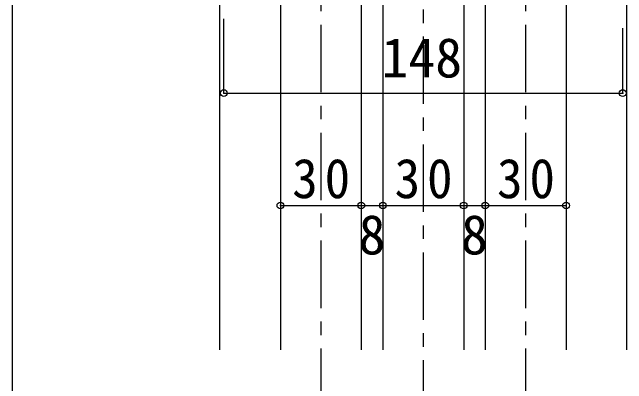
# Model space of a CAD drawing. Units: millimetres at full size, sheet at 1:5. Extents: x -973 to 977, y -718 to 696.
# Drawn here: x -847.5 to -619.5, y -256.2 to -118.5 of the extents above; entities that cross this region are included whole.
import ezdxf
from ezdxf.enums import TextEntityAlignment as Align

# ---------------------------------------------------------------- set-up
doc = ezdxf.new("R2010")
doc.units = ezdxf.units.MM
doc.header["$LTSCALE"] = 5
doc.header["$PDMODE"] = 32
doc.header["$PDSIZE"] = 2.5
doc.linetypes.add('CHAIN1', pattern=[8, 5, -1, 1, -1])
for name, color, linetype in [('0-1_通り芯', 4, 'CHAIN1'), ('0-4_枠', 3, 'Continuous'), ('0-6_扉', 6, 'Continuous'), ('0-B_寸法', 7, 'Continuous')]:
    doc.layers.add(name, color=color, linetype=linetype)
doc.styles.add('ＭＳ ゴシック', font='')
doc.styles.get('ＭＳ ゴシック').set_extended_font_data('MS Gothic')

msp = doc.modelspace()

# ---------------------------------------------------------------- linework, layer by layer
at = {"layer": '0-1_通り芯'}
for p, q in [((-695.048, 32.5), (-695.048, -536.5)), ((-733.048, -43.151), (-733.048, -526.5)), ((-657.048, -43.151), (-657.048, -526.5))]:
    msp.add_line(p, q, dxfattribs=at)
at = {"layer": '0-4_枠', "color": 4}
for p, q in [((-770.548, -243.651), (-770.548, -29.151)), ((-619.548, -243.651), (-619.548, -29.151))]:
    msp.add_line(p, q, dxfattribs=at)
at = {"layer": '0-6_扉'}
for p, q in [((-748.048, -73.151), (-748.048, -243.651)), ((-718.048, -73.151), (-718.048, -243.651)), ((-710.048, -73.151), (-710.048, -243.651)), ((-680.048, -73.151), (-680.048, -243.651)), ((-672.048, -73.151), (-672.048, -243.651)), ((-642.048, -73.151), (-642.048, -243.651))]:
    msp.add_line(p, q, dxfattribs=at)
at = {"layer": '0-B_寸法', "color": 4}
for p, q in [((-847.548, -21.151), (-847.548, -526.5)), ((-769.048, -148.455), (-769.048, -120.897)), ((-621.048, -148.455), (-621.048, -124.397)), ((-769.048, -148.455), (-621.048, -148.455)), ((-748.048, -190.151), (-718.048, -190.151)), ((-718.048, -190.151), (-710.048, -190.151)), ((-710.048, -190.151), (-680.048, -190.151)), ((-680.048, -190.151), (-672.048, -190.151)), ((-672.048, -190.151), (-642.048, -190.151))]:
    msp.add_line(p, q, dxfattribs=at)
at = {"layer": '0-B_寸法'}
for p in [(-769.048, -148.455), (-621.048, -148.455), (-748.048, -190.151), (-718.048, -190.151), (-710.048, -190.151), (-680.048, -190.151), (-672.048, -190.151), (-642.048, -190.151)]:
    msp.add_point(p, dxfattribs=at)

# ---------------------------------------------------------------- texts
at = {"layer": '0-B_寸法', "style": 'ＭＳ ゴシック'}
for s, p in [('148', (-710.548, -147.073)), ('8', (-719.048, -212.651)), ('8', (-681.048, -212.651))]:
    msp.add_text(s, height=14.66, dxfattribs=at).set_placement(p, align=Align.BOTTOM_LEFT)
at = {"layer": '0-B_寸法', "char_height": 14.66, "attachment_point": 7, "style": 'ＭＳ ゴシック'}
for insert in [(-743.673, -187.651), (-705.673, -187.651), (-667.673, -187.651)]:
    msp.add_mtext('\\T1.27;\\W0.95;30', dxfattribs=dict(at, insert=insert))

doc.saveas('drawing.dxf')
